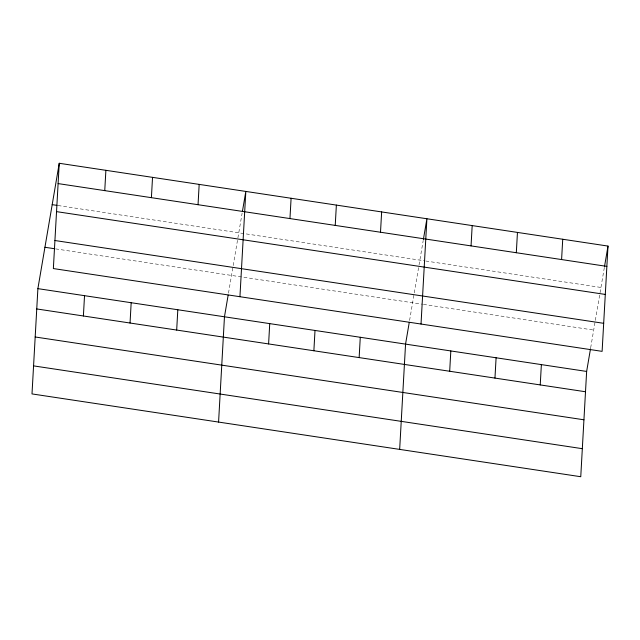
<?xml version="1.0" encoding="UTF-8"?>
<svg xmlns="http://www.w3.org/2000/svg" width="640" height="640" viewBox="0 0 640 640"><rect width="100%" height="100%" fill="white"/><g stroke="black" fill="none" stroke-linecap="round" stroke-linejoin="round"><path stroke-width="0.48" stroke-dasharray="3.2 2.4" d="M228.488 293.152L242.128 213.104M409.584 320.48L418.872 265.936M419.04 264.968L423.216 240.424M590.672 347.8L595.176 321.352M595.344 320.384L604.472 266.768M58.024 205.528L424.784 260.872M425.768 261.016L600.952 287.448M55.624 248.888L422.44 304.232M423.424 304.384L593.688 330.072"/><path stroke-width="0.96" d="M59.24 163.28L53.36 268.56L602.112 351.36L608 246.08L59.24 163.28L37.888 288.64L32 393.92L580.76 476.72L586.64 371.44L590.504 348.784M83.392 315.984L84.528 295.68M104.752 190.624L105.888 170.32M130.04 323.024L131.176 302.712M151.4 197.664L152.536 177.36M176.68 330.064L177.816 309.752M198.04 204.704L199.176 184.392M218.576 422.072L224.464 316.792L228.152 295.12M239.936 296.712L245.824 191.432L242.464 211.136M268.6 343.928L269.736 323.624M289.96 218.568L291.096 198.264M313.872 350.76L315.008 330.456M335.232 225.4L336.368 205.096M359.144 357.592L360.28 337.288M380.504 232.232L381.64 211.928M399.664 449.392L405.552 344.12L409.248 322.448M421.024 324.032L426.912 218.76L423.384 239.44M449.688 371.256L450.824 350.944M471.048 245.896L472.184 225.592M494.96 378.088L496.096 357.776M516.32 252.728L517.456 232.416M540.232 384.92L541.368 364.608M561.592 259.56L562.728 239.248M604.472 266.768L608 246.08M58.112 183.592L606.864 266.392M52.192 204.648L57.056 205.384M56.544 211.632L605.296 294.432M54.928 240.52L603.68 323.32M44.936 247.272L54.648 248.736M37.888 288.64L586.64 371.44M36.752 308.944L585.504 391.752M35.184 336.984L583.936 419.792M33.568 365.88L582.32 448.68"/></g></svg>
